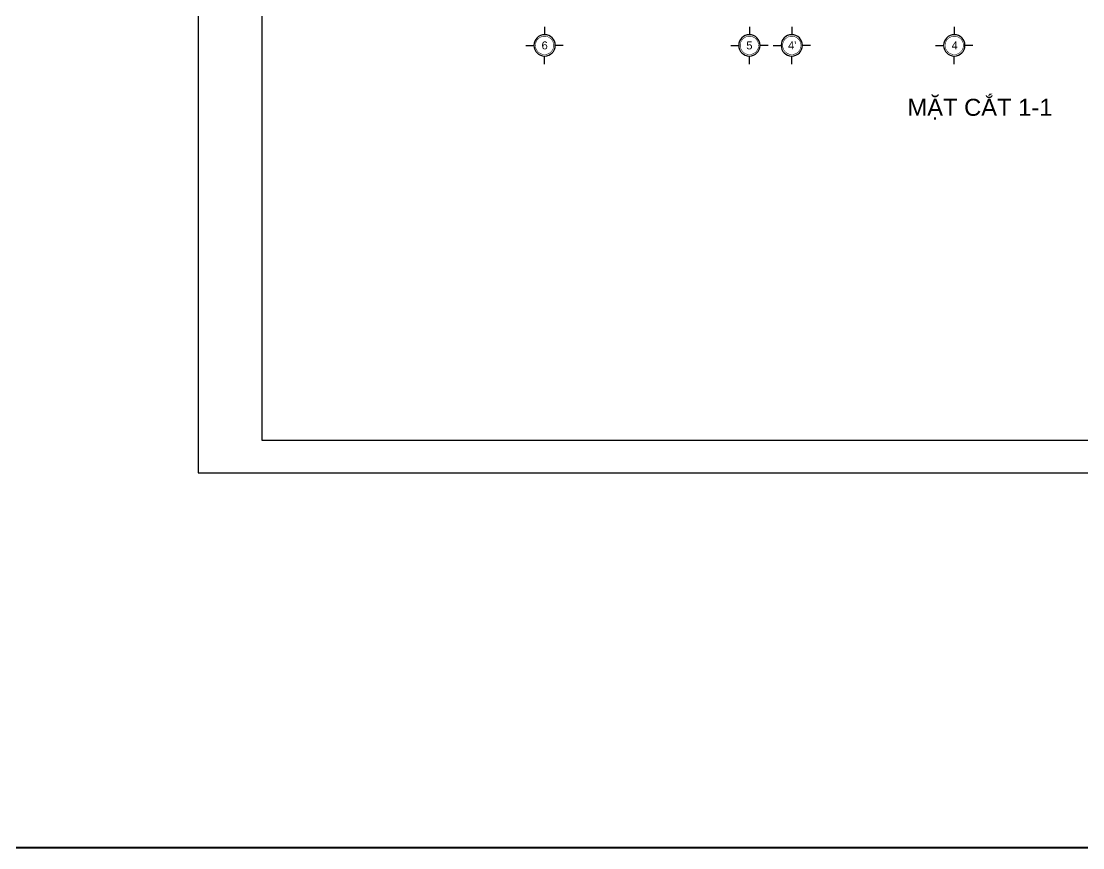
# Model space of a CAD drawing. Header units: millimetres. Extents: x 886808 to 1650903, y -1008069 to 230892.
# Drawn here: x 1001635 to 1039202, y -596476 to -567220 of the extents above; entities that cross this region are included whole.
import ezdxf
from ezdxf.enums import TextEntityAlignment as Align

# ---------------------------------------------------------------- set-up
doc = ezdxf.new("R2010")
doc.units = ezdxf.units.MM
doc.linetypes.add('CENTER2', pattern=[28.575, 19.05, -3.175, 3.175, -3.175])
doc.linetypes.add('CONTINOUS', pattern=[0])
doc.layers.get('0').update_dxf_attribs({"lineweight": 0})
for name, color, linetype, lineweight in [('01- NET TUONG- 242', 242, 'Continuous', 40), ('A-Wall', 113, 'Continuous', 30), ('net truc', 250, 'CENTER2', 5), ('Q - TEN PHONG', 7, 'Continuous', 18), ('Text', 250, 'Continuous', 25)]:
    doc.layers.add(name, color=color, linetype=linetype, lineweight=lineweight)
doc.styles.add('Arial', font='arial.ttf', dxfattribs={"height": 253.361452})
doc.styles.add('DAT', font='')
doc.styles.get('DAT').set_extended_font_data('VNI-Helve')

# ---------------------------------------------------------------- blocks, each defined once
blk = doc.blocks.new('*U900')
for p, q in [((0, 7), (0, 4)), ((-7, 0), (-4, 0)), ((7, 0), (4, 0)), ((0, -7), (0, -4))]:
    blk.add_line(p, q)
blk.add_circle((0, 0), 4)
at = {"layer": 'net truc', "color": 4, "linetype": 'CONTINOUS', "ltscale": 0.08, "const_width": 0.208}
blk.add_lwpolyline([(3.43, -0.02, 0.414214), (0.02, 3.43, 2.414214), (3.43, -0.02, 0.24166)], format="xyb", dxfattribs=at)
at = {"color": 7, "style": 'Arial', "flags": 8}
blk.add_attdef('DETAIL#', text='', height=3, dxfattribs=at).set_placement((0, 0), align=Align.MIDDLE_CENTER)

msp = doc.modelspace()

# ---------------------------------------------------------------- linework, layer by layer
at = {"layer": '01- NET TUONG- 242', "transparency": 33554636}
msp.add_lwpolyline([(909555, -328304.5), (1078331.5, -328304.5), (1078331.5, -596476.5), (909555, -596476.5)], close=True, dxfattribs=at)
at = {"layer": 'A-Wall', "linetype": 'Continuous', "transparency": 33554636}
for p, q in [((1010166.2, -582065.3), (1010166.2, -536979.4)), ((1073729.1, -582065.3), (1010166.2, -582065.3))]:
    msp.add_line(p, q, dxfattribs=at)
at = {"layer": 'Defpoints', "transparency": 33554636}
msp.add_lwpolyline([(1007896.1, -583200.3), (1074864.1, -583200.3), (1074864.1, -535844.4), (1007896.1, -535844.4)], close=True, dxfattribs=at)

# ---------------------------------------------------------------- block references
at = {"layer": 'Text', "transparency": 33554636}
ref = msp.add_blockref('*U900', (1020154.8, -568075.1), dxfattribs=dict(at, xscale=-94.41941626506186, yscale=94.41941626506186, zscale=94.41941626506186))
ref.add_attrib('DETAIL#', '6', dxfattribs={"layer": '0', "color": 7, "height": 283.3, "style": 'Arial', "flags": 8}).set_placement((1020158.1, -568075.1), align=Align.MIDDLE_CENTER)
ref = msp.add_blockref('*U900', (1027404.8, -568075.1), dxfattribs=dict(at, xscale=-94.41941626506186, yscale=94.41941626506186, zscale=94.41941626506186))
ref.add_attrib('DETAIL#', '5', dxfattribs={"layer": '0', "color": 7, "height": 283.3, "style": 'Arial', "flags": 8}).set_placement((1027404.2, -568075.1), align=Align.MIDDLE_CENTER)
ref = msp.add_blockref('*U900', (1028904.8, -568075.1), dxfattribs=dict(at, xscale=-94.41941626506186, yscale=94.41941626506186, zscale=94.41941626506186))
ref.add_attrib('DETAIL#', "4'", dxfattribs={"layer": '0', "color": 7, "height": 283.26, "style": 'Arial', "flags": 8}).set_placement((1028918.3, -568075.1), align=Align.MIDDLE_CENTER)
ref = msp.add_blockref('*U900', (1034654.8, -568075.1), dxfattribs=dict(at, xscale=-94.41941626506186, yscale=94.41941626506186, zscale=94.41941626506186))
ref.add_attrib('DETAIL#', '4', dxfattribs={"layer": '0', "color": 7, "height": 283.3, "style": 'Arial', "flags": 8}).set_placement((1034668.9, -568075.1), align=Align.MIDDLE_CENTER)

# ---------------------------------------------------------------- texts
at = {"layer": 'Q - TEN PHONG', "transparency": 33554636, "insert": (1035562.6, -569966.4), "char_height": 601.002, "width": 15887.146, "attachment_point": 2, "style": 'DAT'}
msp.add_mtext('{\\fArial|b0|i0|c0|p34;MẶT CẮT 1-1}', dxfattribs=at)

doc.saveas('drawing.dxf')
